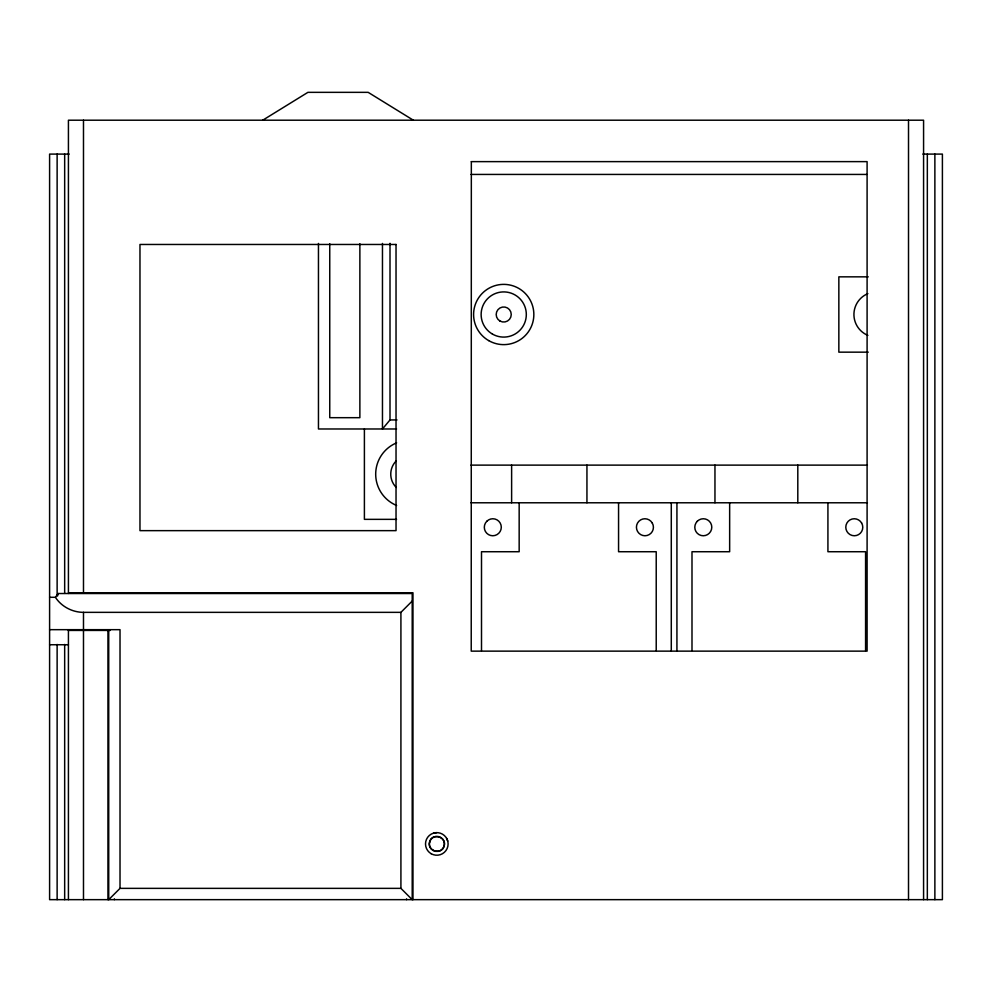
<?xml version="1.0" encoding="UTF-8"?>
<svg xmlns="http://www.w3.org/2000/svg" width="992" height="992" viewBox="0 0 992 992"><rect width="100%" height="100%" fill="white"/><g stroke="black" fill="none" stroke-linecap="round" stroke-linejoin="round"><path stroke-width="1.49" d="M57.511 596.031L58.268 593.526L412.213 593.526L412.213 899.657L400.917 888.361L120.02 888.361L108.723 899.657L108.723 629.672M49.6 597.296L55.403 597.296L58.268 593.526M390.005 243.288L390.005 419.938L382.466 428.978L382.466 243.437M55.403 597.296C61.43 606.633 72.416 612.337 83.489 612.349L400.917 612.349L412.213 601.053M262.731 120.206L307.917 92.343L368.156 92.343L413.342 120.206M433.888 833.02L436.815 832.635M69.18 154.095L49.6 154.095L49.6 899.657L942.4 899.657L942.4 154.095L922.82 154.095M471.039 174.431L866.735 174.431M868.26 276.842L838.848 276.842L838.848 352.16L868.26 352.16M390.005 419.938L396.998 419.938M396.564 428.978L318.457 428.978L318.457 243.437M470.964 465.124L867.417 465.124M470.964 502.783L867.417 502.783M396.564 519.349L364.399 519.349L364.399 428.978M68.944 592.77L412.97 592.77L412.97 899.657M49.6 629.672L120.02 629.672L120.02 888.361M68.423 630.428L110.186 630.428M49.6 644.738L68.423 644.738M446.598 838.29L447.727 841.005M934.873 154.095L934.873 899.657M927.334 154.095L927.334 899.657M923.577 899.657L923.577 120.206L68.423 120.206L68.423 593.452M908.511 120.206L908.511 899.657M865.582 650.492L865.582 551.726L827.923 551.726L827.923 502.783M797.804 465.124L797.804 502.783M729.653 502.783L729.653 551.726L691.994 551.726L691.994 650.492M714.959 465.124L714.959 502.783M676.928 502.783L676.928 651.298M671.286 502.783L671.286 651.298M656.22 650.492L656.22 551.726L618.562 551.726L618.562 502.783M586.942 465.124L586.942 502.783M519.163 502.783L519.163 551.726L481.504 551.726L481.504 650.492M511.624 465.124L511.624 502.783M406.571 898.888L406.571 899.657M400.917 612.349L400.917 888.361M359.873 243.747L359.873 417.682L329.753 417.682L329.753 243.747M114.365 898.888L114.365 899.657M107.967 630.428L107.967 899.657M83.489 120.206L83.489 592.77M83.489 612.349L83.489 629.672M83.489 630.428L83.489 899.657M68.423 629.672L68.423 899.657M64.666 154.095L64.666 593.39M64.666 644.44L64.666 899.657M57.127 154.095L57.127 594.94M57.127 644.44L57.127 899.657M867.864 335.37A22.593 22.593 0 0 1 867.864 293.632M396.614 505.474A33.889 33.889 0 0 1 396.614 442.854M396.267 487.469A18.823 18.823 0 0 1 396.267 460.846M471.336 161.634L471.225 651.136L867.095 651.136L867.095 161.622L471.336 161.634M429.61 841.985C426.746 851.235 442.01 855.315 444.156 845.878C447.008 836.628 431.756 832.548 429.61 841.985M486.812 521.259L485.46 523.02A8.469 8.469 0 0 0 498.79 533.25L500.142 531.489A8.469 8.469 0 0 0 486.812 521.259M697.302 521.259L695.95 523.02A8.469 8.469 0 0 0 709.28 533.25L710.632 531.489A8.469 8.469 0 0 0 697.302 521.259M396.031 244.466L139.971 244.466L139.971 530.646L396.031 530.646L396.031 244.466M861.626 523.02L860.275 521.259A8.469 8.469 0 0 0 846.945 531.489L848.296 533.25A8.469 8.469 0 0 0 861.626 523.02M652.265 523.02L650.913 521.259A8.469 8.469 0 0 0 637.583 531.489L638.935 533.25A8.469 8.469 0 0 0 652.265 523.02M431.16 853.715A11.296 11.296 0 0 0 448.111 843.932A11.296 11.296 0 0 0 431.16 834.148A11.296 11.296 0 0 0 431.16 853.715M492.429 334.068A22.593 22.593 0 0 0 526.318 314.501A22.593 22.593 0 0 0 492.429 294.934A22.593 22.593 0 0 0 492.429 334.068M499.956 321.024A7.527 7.527 0 0 0 511.252 314.501A7.527 7.527 0 0 0 499.956 307.979A7.527 7.527 0 0 0 499.956 321.024M488.659 340.591A30.12 30.12 0 0 0 533.845 314.501A30.12 30.12 0 0 0 488.659 288.412A30.12 30.12 0 0 0 488.659 340.591M433.12 850.454A7.527 7.527 0 0 0 444.416 843.932A7.527 7.527 0 0 0 433.12 837.409A7.527 7.527 0 0 0 433.12 850.454"/></g></svg>
